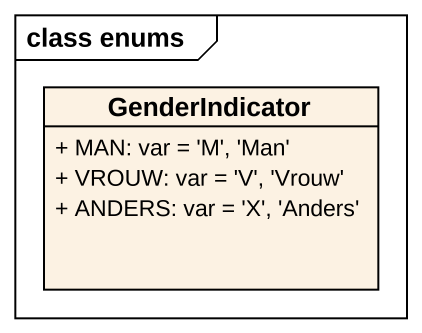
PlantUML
@startuml
mainframe class enums
hide circle
hide empty members
skinparam classAttributeIconSize 0
class GenderIndicator {
  + MAN: var = 'M', 'Man'
  + VROUW: var = 'V', 'Vrouw'
  + ANDERS: var = 'X', 'Anders'
}
@enduml
